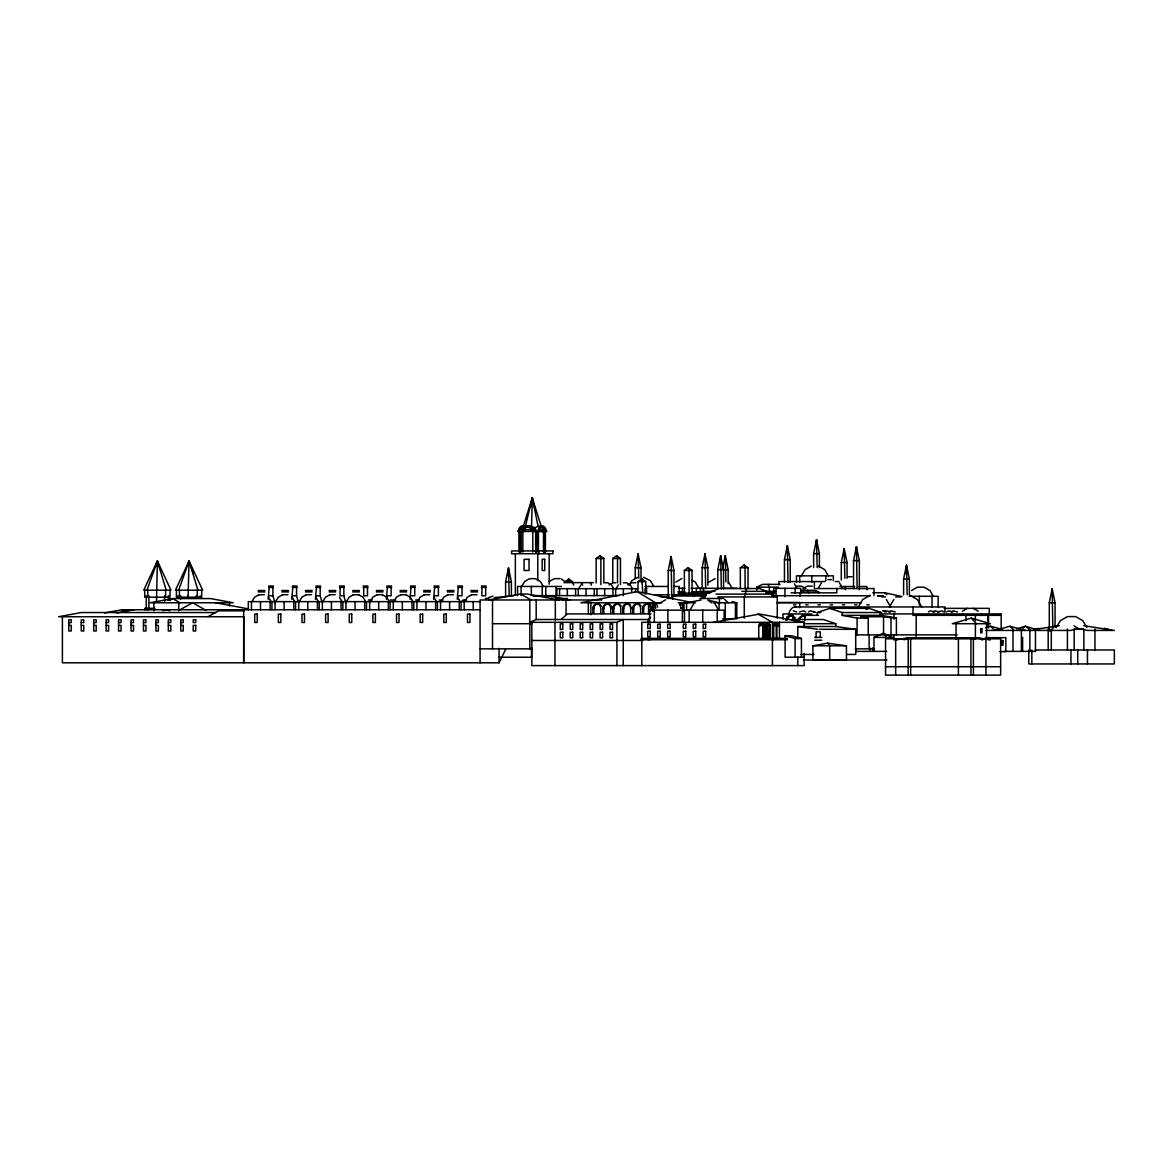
<?xml version="1.0" encoding="UTF-8"?>
<svg xmlns="http://www.w3.org/2000/svg" width="1173" height="1173" viewBox="0 0 1173 1173"><rect width="100%" height="100%" fill="white"/><g stroke="black" fill="none" stroke-linecap="round" stroke-linejoin="round"><path stroke-width="1.5" d="M532.806 552.014L532.806 531.398L537.777 531.398A11.349 5.147 89.9 0 1 546.647 531.413L541.677 531.413L543.51 531.413L543.51 552.014M535.665 552.014L535.665 531.398L536.985 531.398L536.985 552.014M536.105 552.014L536.105 531.398M538.436 552.014L538.436 531.398M544.096 552.014L544.536 531.413L544.536 552.014M544.961 552.014L544.961 531.413M545.416 552.014L545.416 531.413L517.88 531.472A11.349 5.147 90 0 1 523.187 526.047M672.701 599.124L672.701 595.62L706.205 595.635M531.428 531.398L532.263 497.88L541.237 526.384M159.807 567.908L157.358 561.046L143.736 590.195L170.979 590.195L157.358 561.046L156.493 601.969M193.34 573.054L189.058 561.046L175.437 590.195L202.68 590.195L189.058 561.046L188.061 597.189M508.158 574.843L508.496 567.864L511.384 581.823L511.384 595.781M637.951 557.336L638.112 553.847L641.001 567.805L641.001 578.289M670.927 559.99L671.088 556.501L673.976 570.459L673.976 596.646M704.841 557.292L705.002 553.803L707.891 567.761L707.891 585.224M720.427 560.929L720.677 555.694L723.565 569.653L723.565 588.861M725.031 560.958L725.281 555.723L728.154 569.682L728.154 583.655M787.098 550.943L787.347 545.709L790.235 559.668L790.235 582.351M816.335 543.158L816.511 539.668L819.399 553.641L819.399 567.6M843.842 555.562L844.179 548.583L847.067 562.541L847.067 578.245M856.275 550.152L856.437 546.647L859.325 560.621L859.325 589.784M906.069 573.788L906.494 565.063L909.368 579.037L909.368 594.74M1052.005 592.292L1052.166 588.802L1055.055 602.761L1055.055 627.188M762.553 638.376L763.168 623.391M776.878 638.376L776.922 625.077A2.786 1.261 -90 0 1 778.3 623.039A2.786 1.261 -90 0 1 779.415 625.81L776.922 625.81A2.786 2.493 -90 0 0 776.189 623.831M766.233 638.376L766.365 625.077L769.019 623.112M769.415 638.376L769.913 624.417M765.881 624.417L765.72 638.376M530.431 506.809L532.263 497.88L534.683 507.953M505.607 595.781L505.607 581.823L508.496 567.864L509.17 595.781M635.223 578.289L635.223 567.805L638.112 553.847L638.786 578.289M668.214 598.391L668.214 570.459L671.088 556.501L671.762 598.391M702.128 588.714L702.128 567.761L705.002 553.803L705.677 588.714M717.788 588.861L717.788 569.653L720.677 555.694L721.336 588.861M722.744 567.937L725.281 555.723L725.94 581.911M784.458 582.351L784.458 559.668L787.347 545.709L788.021 582.351M813.622 567.6L813.622 553.641L816.511 539.668L817.17 567.6M841.29 580.005L841.29 562.541L844.179 548.583L844.839 578.245M853.548 588.538L853.548 560.621L856.437 546.647L857.111 588.538M903.606 594.74L903.606 579.037L906.494 565.063L907.154 594.74M1051.507 630.678L1049.292 630.678L1049.292 602.761L1052.166 588.802L1052.841 628.933M524.214 531.398L532.263 497.88L538.114 526.384L534.961 527.659L528.568 525.812L524.302 527.307M268.162 599.271L269.16 587.409M291.798 599.271L292.795 587.409M315.434 599.271L316.431 587.409M386.357 599.271L387.354 587.409M409.993 599.271L410.99 587.409M433.629 599.271L434.626 587.409M457.265 599.271L458.262 587.409M746.424 588.538L744.738 596.925M155.789 566.192L157.358 561.046L166.229 590.195M187.489 566.192L189.058 561.046L197.929 590.195M523.891 527.381L523.275 526.442L532.263 497.88L532.351 501.458M567.952 581.823L568.832 579.037L572.688 581.823L564.99 581.823L568.832 579.037L569.726 581.823M523.363 529.873L522.85 531.472L521.017 531.472M146.977 590.195L157.358 561.046M178.663 590.195L189.058 561.046M62.404 616.734L62.404 662.804L499.082 662.804L505.944 648.669M769.385 623.391L768.77 638.376M801.482 575.84L805.074 569.667L811.305 566.09M251.975 601.632L254.526 597.248L258.969 594.726M275.611 601.632L278.177 597.248L282.605 594.726M299.247 601.632L301.813 597.248L306.241 594.726M322.883 601.632L325.449 597.248L329.877 594.726M346.519 601.632L349.085 597.248L353.528 594.726M370.155 601.632L372.721 597.248L377.163 594.726M393.805 601.632L396.357 597.248L400.799 594.726M417.441 601.632L419.993 597.248L424.435 594.726M441.077 601.632L443.643 597.248L448.071 594.726M464.713 601.632L467.279 597.248L471.707 594.726M521.706 586.456L524.595 581.515L529.61 578.656L535.387 578.656L540.401 581.515L543.29 586.456M578.714 588.685L580.914 584.931M616.089 588.685L618.288 584.931M629.314 585.004L631.866 580.65L637.745 577.307M689.959 610.151L693.8 603.567M818.124 588.538L821.423 582.893M858.372 606.954L862.698 599.564L870.19 595.298M889.486 606.954L893.797 599.564M1056.286 627.584L1060.377 620.62L1067.474 616.602L1075.656 616.602L1082.752 620.62L1086.843 627.584M521.721 530.005L522.176 529.507A9.941 8.856 -90 0 1 533.48 529.507M764.283 623.831L763.183 625.81L763.183 638.376M561.061 619.52L567.395 613.934L650.854 613.934M623.259 665.604L623.259 619.52L616.925 622.32L529.829 622.32L536.178 619.52L648.141 619.52L650.678 617.291M1022.665 628.332L1025.422 626.25L1039.278 630.429M596.148 582.966L596.148 558.539L599.99 555.738L603.831 558.539L603.831 582.966M612.775 582.966L612.775 558.539L616.617 555.738L620.473 558.539L620.473 584.711M638.024 592.116L638.024 581.632L641.866 578.846L645.722 581.632L645.722 593.861M684.358 594.902L684.358 570.459L688.199 567.673L692.055 570.459L692.055 594.902M740.339 588.699L740.339 567.761L744.195 564.961L748.037 567.761L748.037 588.699M538.114 526.384L540.46 525.988M675.677 582.116L681.909 578.553M708.932 582.116L715.222 578.553M488.628 597.57L492.895 596.192M549.257 581.515L554.272 578.656L560.049 578.656M609.124 584.931L612.922 582.776M627.804 584.931L631.602 582.776L635.986 582.776M658.962 603.567L665.721 599.77M802.977 588.611L807.259 586.163L812.229 586.163M762.802 623.112L760.016 625.81A2.786 1.261 -90 0 1 760.397 623.831M799.429 611.969L803.725 610.825L805.719 611.969M808.388 611.969L810.382 610.825L814.678 611.969M911.509 590.503L917.345 587.174L924.089 587.174L929.925 590.503L933.297 596.28M884.442 611.969L886.436 610.825L890.732 611.969M889.002 611.969L890.996 610.825L895.307 611.969M928.4 611.969L930.394 610.825L934.705 611.969M932.96 611.969L934.954 610.825L939.265 611.969M937.535 611.969L941.831 610.825L943.825 611.969M946.655 611.969L948.649 610.825L952.96 611.969M951.215 611.969L953.224 610.825L957.52 611.969M962.447 611.206L967.432 608.347M167.842 599.975L170.334 599.975M168.472 599.975L171.625 599.271L168.428 599.975L168.501 595.781M172.255 599.271L169.718 599.271M179.014 610.312L192.709 602.761L205.891 610.312M207.944 616.734L218.677 610.825L244.145 610.825M904.046 639.886L907.961 637.76L978.238 637.76L990.217 640.003M523.275 526.442L524.991 525.871M682.085 594.227L684.343 593.113M698.008 593.127L694.621 595.635M700.706 594.242L702.964 593.127M691.718 593.113L694.372 591.837M700.574 593.098L703.214 591.822M756.805 589.99L756.805 587.145L762.582 584.359L780.06 584.359M804.282 590.254L800.704 591.984L818.71 591.984L818.71 592.849M873.958 637.408L883.342 633.229L892.726 637.408L873.958 637.408L873.958 651.382M531.853 648.039L529.829 648.845L529.829 599.975M817.288 615.341L817.288 612.541L829.722 608.347L869.032 608.347L881.466 612.541L881.466 615.341L896.392 618.127L896.392 634.886M865.923 609.403L869.032 608.347M1035.187 629.388L1059.395 625.693M1083.72 625.693L1114.35 630.429L1087.459 630.429L1077.679 628.332L1070.964 630.429L985.907 630.429M1016.756 628.86L1025.422 626.25L1030.906 630.429M562.791 599.843L567.351 598.479L555.782 598.479M971.317 618.127L952.241 623.713L990.379 623.713L971.317 618.127L976.42 623.713M163.003 610.678L166.317 609.755L169.645 610.678M985.525 627.643L990.613 626.25L1002.475 629.505M1025.217 630.429L1009.953 626.25L994.704 630.429L990.613 626.25M1033.662 629.388L1038.56 628.332M691.337 602.336L637.203 591.603L580.855 602.761L661.704 602.761M895.981 640.003L907.961 637.76M172.666 598.582L150.129 602.761L233.236 602.761L210.7 598.582L172.666 598.582L179.982 602.761M104.617 612.966L121.948 609.755L480.065 609.755M116.816 612.966L134.147 609.755M488.76 599.975L520.68 594.037L527.161 594.037L559.081 599.975M713.551 622.32L759.679 614.051L804.135 622.32L804.135 627.672M812.933 645.795L827.595 643.171L846.451 645.795L846.451 659.754L812.933 659.754L812.933 645.795L846.451 645.795M658.038 602.761L650.531 602.761M462.265 600.855L465.828 600.488M485.402 598.509L488.965 598.142M494.302 597.614L513.877 595.62M545.328 530.005L539.331 529.507A9.941 4.516 89.9 0 1 545.093 529.507L543.847 529.507A9.941 4.516 89.9 0 0 538.73 528.524M533.935 530.005L521.545 529.507A9.941 8.856 -90 0 1 532.85 529.507L533.304 530.005M813.622 553.641L819.399 553.641M596.148 558.539L603.831 558.539M612.775 558.539L620.473 558.539M784.458 559.668L790.235 559.668M853.548 560.621L859.325 560.621M841.29 562.541L847.067 562.541M702.128 567.761L707.891 567.761M740.339 567.761L748.037 567.761M635.223 567.805L641.001 567.805M717.788 569.653L728.154 569.682M668.214 570.459L673.976 570.459M684.358 570.459L692.055 570.459M847.639 576.764L852.067 576.764M643.464 577.307L650.414 580.65L653.816 586.456M903.606 579.037L909.368 579.037M827.933 579.623L831.496 579.623M638.024 581.632L645.722 581.632M824.942 581.559L778.843 581.559L778.843 584.784M835.381 581.559L839.032 581.559M505.607 581.823L511.384 581.823M563.934 582.629L593.421 582.629M605.121 582.776L607.775 582.776L611.573 584.931L613.772 588.685M614.124 582.776L615.796 582.776M623.288 582.776L626.47 582.776L630.268 584.931L632.452 588.685M268.632 586.016L273.456 586.016M292.268 586.016L297.092 586.016M315.904 586.016L320.728 586.016M339.54 586.016L344.363 586.016M363.175 586.016L367.999 586.016M386.811 586.016L391.65 586.016M410.462 586.016L415.286 586.016M434.098 586.016L438.922 586.016M457.734 586.016L462.558 586.016M481.37 586.016L486.194 586.016M796.511 586.163L801.467 586.163L805.763 588.611M561.442 586.456L517.557 586.456L517.557 595.62M645.135 586.456L668.39 586.456M673.83 586.456L679.284 586.456L679.284 593.509M839.897 586.515L854.721 586.515M859.12 586.515L866.906 586.515L866.906 589.784M756.805 587.145L778.535 587.145M268.632 587.409L273.456 587.409M292.268 587.409L297.092 587.409M315.904 587.409L320.728 587.409M339.54 587.409L344.363 587.409M363.175 587.409L367.999 587.409M386.811 587.409L391.65 587.409M410.462 587.409L415.286 587.409M434.098 587.409L438.922 587.409M457.734 587.409L462.558 587.409M481.37 587.409L486.194 587.409M678.449 588.289L685.047 588.289M691.132 588.289L719.152 588.289M722.641 588.289L737.201 588.289M815.865 588.538L874.017 588.538L874.017 595.664M637.027 588.685L556.896 588.685L556.896 595.62M800.602 590.254L815.132 590.254L818.71 591.984M258.177 590.532L264.878 590.532M281.828 590.532L288.514 590.532M305.464 590.532L312.15 590.532M329.1 590.532L335.801 590.532M352.736 590.532L359.437 590.532M376.372 590.532L383.072 590.532M400.008 590.532L406.708 590.532M423.644 590.532L430.344 590.532M447.294 590.532L453.98 590.532M470.93 590.532L477.616 590.532M700.721 591.339L715.002 591.339M741.761 591.339L775.646 591.339M258.177 591.925L264.878 591.925M281.828 591.925L288.514 591.925M305.464 591.925L312.15 591.925M329.1 591.925L335.801 591.925M352.736 591.925L359.437 591.925M376.372 591.925L383.072 591.925M400.008 591.925L406.708 591.925M423.644 591.925L430.344 591.925M447.294 591.925L453.98 591.925M470.93 591.925L477.616 591.925M677.803 591.837L684.9 591.822M691.571 591.822L711.952 591.822M765.749 592.849L774.884 592.849M791.057 592.849L836.774 592.849L836.774 588.538M872.756 592.732L884.647 592.732L902.14 596.544M709.914 593.127L679.387 593.113L676.015 595.62M715.985 594.125L773.344 594.125L773.344 596.925M258.764 594.726L264.306 594.726M282.4 594.726L287.942 594.726M306.036 594.726L311.578 594.726M329.672 594.726L335.214 594.726M353.308 594.726L358.865 594.726M376.944 594.726L382.501 594.726M400.579 594.726L406.137 594.726M424.23 594.726L429.773 594.726M447.866 594.726L453.408 594.726M471.502 594.726L477.044 594.726M655.311 594.814L669.798 594.814M673.185 594.814L706.205 594.799M533.143 595.62L618.743 595.62M269.16 595.781L272.928 595.781L274.922 602.761M292.795 595.781L296.564 595.781L298.558 602.761M316.431 595.781L320.2 595.781L322.194 602.761M345.83 602.761L343.836 595.781L340.067 595.781L340.067 587.409M387.354 595.781L391.108 595.781L391.108 587.409M410.99 595.781L414.758 595.781L414.758 587.409M434.626 595.781L438.394 595.781L438.394 587.409M458.262 595.781L462.03 595.781L462.03 587.409M533.011 595.781L547.263 595.781L569.799 599.975M909.134 596.28L938.121 596.28L938.121 606.954M660.282 596.837L669.299 596.837M701.278 596.925L704.856 596.925M717.788 596.925L777.274 596.925L777.274 618.142M881.935 596.925L885.512 596.925M895.644 596.925L900.717 596.925M667.349 598.391L672.686 598.391M699.797 598.494L723.594 598.494M368.483 599.99L372.12 599.99M390.286 599.99L395.741 599.99M415.726 599.99L419.362 599.99M439.362 599.99L442.983 599.99M462.983 599.99L466.619 599.99M601.881 599.975L480.065 599.975L480.065 662.804M701.161 599.99L686.586 602.79L686.586 610.004M462.323 601.206L465.945 601.206M480.124 601.632L248.309 601.632L248.309 609.755M776.731 602.511L799.678 602.511L799.678 607.746M678.185 602.761L695.472 602.79M712.979 602.79L736.82 602.79L736.82 619.021M1049.292 602.761L1055.055 602.761M793.505 604.857L795.939 604.857M805.719 604.857L808.153 604.857M817.933 604.857L820.367 604.857M830.132 604.857L832.581 604.857M842.346 604.857L844.795 604.857M854.56 604.857L857.008 604.857M866.774 604.857L869.222 604.857M794.957 606.954L944.969 606.954L944.969 612.189M154.968 608.347L144.719 608.347L144.719 609.755M592.864 613.376L592.864 608.347L593.875 608.347A4.472 3.988 -90 0 1 601.309 606.118M602.819 613.376L602.819 608.347L603.831 608.347A4.472 3.988 90 0 1 610.62 605.195M602.819 608.347A4.472 3.988 90 0 1 606.793 603.89A4.472 3.988 90 0 1 610.781 608.347L611.793 608.347M612.761 613.376L612.761 608.347L613.787 608.347A4.472 3.988 90 0 1 621.206 606.118M622.716 613.376L622.716 608.347L623.728 608.347A4.472 3.988 90 0 1 630.531 605.195M622.716 608.347A4.472 3.988 90 0 1 626.705 603.89A4.472 3.988 90 0 1 630.678 608.347L631.704 608.347A4.472 3.988 90 0 0 631.558 607.203M632.672 613.376L632.672 608.347L633.684 608.347A4.472 3.988 90 0 1 641.118 606.118M642.628 613.376L642.628 608.347L643.64 608.347A4.472 3.988 90 0 1 650.443 605.195M944.133 608.347L989.264 608.347L989.264 613.699M793.256 610.825L796.76 611.969M882.653 610.825L884.339 610.825M813.901 612.218L815.382 612.218M215.553 612.541L81.186 612.541L58.65 616.734L243.764 616.734L243.691 662.804L243.691 609.755M817.288 612.541L820.851 612.541M829.722 608.347L842.17 612.541L881.466 612.541M811.921 613.934L782.963 613.934L782.963 619.168M879.779 613.934L1001.17 613.934L1001.17 629.652M788.315 615.341L793.065 615.341M802.215 615.341L818.563 615.341M842.17 612.541L842.17 615.341L881.466 615.341M896.392 618.127L883.548 616.734L860.762 616.734L868.225 618.127L868.225 634.886M842.17 615.341L857.096 618.127L868.225 618.127M722.553 618.889L733.301 618.889M804.135 622.32L641.807 622.32L641.807 638.376M68.811 622.599L71.304 622.599L71.304 619.813L68.811 619.813L68.811 630.986L71.304 630.986L71.304 625.4L68.811 625.4M81.26 622.599L83.738 622.599L83.738 619.813L81.26 619.813L81.26 630.986L83.738 630.986L83.738 625.4L81.26 625.4M93.693 622.599L96.186 622.599L96.186 619.813L93.693 619.813L93.693 630.986L96.186 630.986L96.186 625.4L93.693 625.4M106.142 622.599L108.62 622.599L108.62 619.813L106.142 619.813L106.142 630.986L108.62 630.986L108.62 625.4L106.142 625.4M118.576 622.599L121.068 622.599L121.068 619.813L118.576 619.813L118.576 630.986L121.068 630.986L121.068 625.4L118.576 625.4M131.024 622.599L133.502 622.599L133.502 619.813L131.024 619.813L131.024 630.986L133.502 630.986L133.502 625.4L131.024 625.4M143.458 622.599L145.951 622.599L145.951 619.813L143.458 619.813L143.458 630.986L145.951 630.986L145.951 625.4L143.458 625.4M155.906 622.599L158.384 622.599L158.384 619.813L155.906 619.813L155.906 630.986L158.384 630.986L158.384 625.4L155.906 625.4M168.34 622.599L170.833 622.599L170.833 619.813L168.34 619.813L168.34 630.986L170.833 630.986L170.833 625.4L168.34 625.4M180.789 622.599L183.267 622.599L183.267 619.813L180.789 619.813L180.789 630.986L183.267 630.986L183.267 625.4L180.789 625.4M492.513 623.713L531.853 623.713M760.573 623.523L761.658 623.523M804.135 623.713L835.821 623.713L835.821 626.499L855.733 629.3L855.733 654.431L846.671 654.431M767.23 624.754L768.872 624.754M773.447 624.754L776.13 624.754M758.755 638.376L758.755 625.81L763.227 625.077A2.786 1.261 -90 0 1 763.359 624.417M764.972 638.376L764.972 625.81L766.233 625.81M766.438 623.831L767.538 625.81L769.415 625.81M773.623 625.077L776.233 625.81L776.233 638.376M797.787 638.376L797.787 626.499L835.821 626.499M819.516 629.3L855.733 629.3M855.322 634.886L883.548 634.886L883.548 616.734M885.043 634.886L957.065 634.886M804.135 657.217L785.118 657.217L785.118 635.722L791.467 635.722L801.423 638.508L801.423 657.217M814.692 637.408L821.687 637.408M985.32 637.672L1005.833 637.672L1005.833 651.631L999.792 651.631M787.42 638.376L641.176 638.376L641.176 639.769L787.42 639.769M796.394 638.376L799.986 638.376M785.118 635.722L795.074 638.508L801.423 638.508M647.745 639.593L650.238 639.593M814.692 640.209L821.687 640.209M531.853 640.473L642.819 640.473M480.065 648.845L532.219 648.845M855.322 648.845L874.618 648.845M1035.216 649.974L1114.35 649.974L1114.35 663.947L1028.78 663.947L1028.78 649.974M855.953 651.382L886.759 651.382M1003.985 651.382L1035.466 651.382L1035.466 630.429M800.968 654.431L814.077 654.431M498.584 657.217L531.75 657.217M803.402 660.018L886.92 660.018M885.556 666.733L1000.642 666.733M537.777 531.398L546.647 531.413M672.701 595.62L705.633 595.649M771.511 595.708L870.322 595.781M683.668 602.614L687.334 602.614M776.995 602.687L861.173 602.761M797.787 626.499L817.698 629.3M215.524 602.761L248.471 608.89M731.996 601.588L736.82 602.79M1104.57 628.332L1111.593 630.429M835.821 623.713L823.387 619.52L791.687 619.52L799.473 622.145M773.344 594.125L759.635 588.538L718.917 588.538L705.193 594.125L705.193 596.925M696.806 591.822L699.46 593.098M698.199 593.113L700.457 594.227M693.243 593.113L696.63 594.784M978.238 637.76L982.475 640.062M973.209 608.347L978.194 611.206M909.94 595.298L917.418 599.564L921.743 606.954M884.178 610.825L886.348 611.969M724.65 599.33L728.14 602.79M405.917 594.726L410.359 597.248L412.925 601.632M382.281 594.726L386.723 597.248L389.289 601.632M358.645 594.726L363.087 597.248L365.639 601.632M818.505 566.09L824.736 569.667L828.329 575.84M757.993 614.051L772.435 622.32L772.435 638.376M692.217 580.342L695.34 582.116L698.932 588.289M520.68 594.037L531.061 599.975M121.948 609.755L124.881 611.426M637.203 591.603L654.783 602.336M1074.013 625.825L1077.679 628.332M561.442 579.037L565.283 581.823M711.468 602.79L707.803 599.99L719.064 602.79L719.064 610.004M884.647 592.732L886.861 594.828M775.822 623.831L776.922 625.81M1009.953 626.25L1014.044 630.429M827.595 643.171L829.678 645.795L829.678 659.754M883.342 633.229L886.392 637.408M691.469 593.113L692.554 595.62M534.961 527.659L536.53 531.398L536.53 552.014M886.319 599.564L890.644 606.954M839.472 582.893L842.786 588.538M714.797 603.567L718.638 610.151M457.631 597.248L460.197 601.632M433.995 597.248L436.561 601.632M339.452 597.248L342.003 601.632M315.801 597.248L318.367 601.632M292.165 597.248L294.731 601.632M268.529 597.248L271.095 601.632M794.385 583.831L797.01 588.333M728.58 582.116L732.187 588.289M807.698 590.254L808.52 592.849M768.08 584.359L769.4 587.145L769.4 592.849M590.254 582.629L591.441 585.18M581.412 582.629L582.6 585.18M572.571 582.629L573.758 585.18M744.195 564.961L745.075 567.761L745.075 588.699M688.199 567.673L689.094 570.459L689.094 594.902M641.866 578.846L642.76 592.116M616.617 555.738L617.511 558.539L617.511 582.966M599.99 555.738L600.884 558.539L600.884 584.711M776.233 625.81L776.071 624.417A2.786 1.261 -90 0 0 774.341 623.391L774.077 623.831A2.786 1.261 -90 0 0 773.711 625.81M762.553 625.81L762.391 624.417A2.786 1.261 -90 0 0 761.922 623.391M1094.937 629.036L1094.937 649.974M1087.459 649.974L1087.459 663.947M1083.867 649.974L1083.867 629.036L1074.189 629.036L1074.189 649.974M1077.723 649.974L1077.723 663.947M1070.964 649.974L1070.964 663.947M1067.415 629.036L1067.415 649.974M1051.301 629.036L1051.301 649.974M1048.193 629.036L1048.193 649.974M1031.829 649.974L1031.829 663.947M1029.879 630.429L1029.879 651.382M1022.621 637.408L1022.621 651.382M1021.404 630.429L1021.404 651.382M1013.017 630.429L1013.017 651.382M1000.584 613.934L1000.584 615.341L913.019 615.341L913.019 606.954M988.502 615.341L988.502 627.775M988.018 615.341L988.018 627.775M986.566 623.713L986.566 639.417M985.95 638.816L985.95 675.12M981.566 613.934L981.566 615.341M975.35 615.341L975.35 620.664M975.393 623.713L975.393 639.417M973.399 638.816L973.399 675.12M970.951 638.816L970.951 675.12M965.951 615.341L965.951 620.664M962.784 613.934L962.784 615.341M958.4 638.816L958.4 675.12M956.054 623.713L956.054 639.417M932.051 596.28L932.051 606.954M919.339 596.28L919.339 605.18M916.186 615.341L916.186 638.376M910.644 638.816L910.644 675.12M908.195 638.816L908.195 675.12M895.659 638.816L895.659 675.12M894.002 613.934L894.002 619.168M894.002 634.886L894.002 640.121M891.011 618.127L891.011 634.886M872.683 647.848L872.683 651.382M870.263 648.024L870.263 651.382M869.12 634.886L869.12 648.845M857.096 618.127L857.096 634.886M845.381 586.515L845.381 589.784M833.358 580.738L833.358 575.84L796.467 575.84L796.467 582.38M825.763 575.84L825.763 580.738M820.279 637.408L820.279 631.822L816.1 631.822L816.1 637.408M814.37 581.559L814.37 588.538M811.819 575.84L811.819 582.38M804.839 615.341L804.839 620.722M804.135 653.39L804.135 665.604L531.853 665.604L531.853 622.32M800.675 593.347L800.675 588.333L773.74 588.333L773.74 596.69M800.103 592.849L800.103 596.383M799.678 575.84L799.678 582.38M797.787 656.997L797.787 665.604M795.133 588.333L795.133 593.347M795.074 638.508L795.074 657.217M793.065 617.115L793.065 620.664M786.731 616.91L786.731 620.048M784.957 588.333L784.957 596.69M779.415 622.32L779.415 638.376M776.101 588.333L776.101 596.69M773.755 625.81L773.711 638.376M773.051 638.376L773.051 639.769M772.435 639.769L772.435 665.604M769.943 638.376L769.943 625.81A2.786 2.493 -90 0 0 767.465 623.01A2.786 2.493 -90 0 0 764.972 625.81M767.538 625.81L767.538 638.376M763.726 638.376L763.726 625.81A2.786 2.493 -90 0 0 761.233 623.01A2.786 2.493 -90 0 0 758.755 625.81M744.269 596.925L744.269 618.142M735.427 602.79L735.427 619.021M725.295 602.79L725.295 620.825M724.122 620.576L724.122 610.151L649.622 610.151L649.622 622.32M719.46 598.494L719.46 603.978M717.216 610.151L717.216 622.32M703.536 588.289L703.536 593.201M702.73 610.151L702.73 622.32M700.31 588.289L700.31 593.201M696.366 588.289L696.366 593.201M689.167 610.151L689.167 622.32M684.46 610.151L684.46 622.32M684.02 602.761L684.02 611.338M683.009 602.761L683.009 609.843M682.422 588.289L682.422 593.201M682.378 610.151L682.378 622.32M667.892 610.151L667.892 622.32M654.329 610.151L654.329 622.32M653.596 602.761L653.596 611.338M652.584 602.761L652.584 611.338M650.59 602.761L650.59 611.338M648.552 602.761L648.552 613.728M648.141 619.52L648.141 623.01M646.572 586.456L646.572 593.509M645.106 588.685L645.106 593.89M643.64 608.347L643.64 613.376M641.807 639.769L641.807 665.604M640.634 613.376L640.634 608.347A4.472 3.988 90 0 0 636.66 603.89A4.472 3.988 90 0 0 632.672 608.347M635.59 588.685L635.59 592.16M633.684 608.347L633.684 613.376M631.646 588.685L631.646 592.16M630.678 608.347L630.678 613.376M623.728 608.347L623.728 613.376M623.376 588.685L623.376 595.62M620.737 613.376L620.737 608.347A4.472 3.988 90 0 0 616.749 603.89A4.472 3.988 90 0 0 612.761 608.347M616.925 622.32L616.925 665.604M615.649 588.685L615.649 595.62M613.787 608.347L613.787 613.376M612.951 588.685L612.951 595.62M610.781 608.347L610.781 613.376M604.696 588.685L604.696 595.62M603.831 608.347L603.831 613.376M600.825 613.376L600.825 608.347A4.472 3.988 -90 0 0 596.837 603.89A4.472 3.988 -90 0 0 592.864 608.347M596.954 588.685L596.954 595.62M594.271 588.685L594.271 595.62M593.875 608.347L593.875 613.376M590.869 602.761L590.869 614.769M588.333 602.761L588.333 613.728M586.016 588.685L586.016 595.62M578.274 588.685L578.274 595.62M575.591 588.685L575.591 595.62M567.321 588.685L567.321 595.62M566.046 599.975L566.046 614.579M559.58 588.685L559.58 595.62M555.987 586.456L555.987 595.62M555.328 599.975L555.328 620.062M554.961 622.32L554.961 665.604M549.169 553.744L549.169 584.169M545.768 586.456L545.768 595.62M542.234 586.456L542.234 595.62M538.979 550.943L538.979 553.744M537.762 553.744L537.762 580.591M536.178 599.975L536.178 619.52M531.501 648.141L531.501 657.217M531.325 586.456L531.325 595.62M522.85 531.398L522.85 552.014M521.017 531.398L521.017 552.014M521.105 586.456L521.105 595.62M520.431 531.398L520.431 552.014M519.991 531.398L519.991 552.014M519.566 531.398L519.566 552.014M519.111 531.398L519.111 552.014M515.358 553.744L515.358 594.916M499.082 648.332L499.082 662.804M492.513 599.975L492.513 648.845M485.666 587.409L485.666 595.781L481.898 595.781L481.898 587.409M473.232 601.632L473.232 609.755M464.185 601.632L464.185 609.755M461.048 601.632L461.048 609.755M459.244 601.632L459.244 609.755M449.596 601.632L449.596 609.755M440.549 601.632L440.549 609.755M437.412 601.632L437.412 609.755M435.608 601.632L435.608 609.755M425.96 601.632L425.96 609.755M416.914 601.632L416.914 609.755M413.776 601.632L413.776 609.755M411.972 601.632L411.972 609.755M402.324 601.632L402.324 609.755M393.278 601.632L393.278 609.755M390.14 601.632L390.14 609.755M388.336 601.632L388.336 609.755M378.688 601.632L378.688 609.755M369.642 601.632L369.642 609.755M367.472 587.409L367.472 595.781L363.703 595.781L363.703 587.409M366.504 601.632L366.504 609.755M364.7 601.632L364.7 609.755M355.038 601.632L355.038 609.755M345.991 601.632L345.991 609.755M343.836 587.409L343.836 595.781M342.853 601.632L342.853 609.755M341.064 601.632L341.064 609.755M331.402 601.632L331.402 609.755M322.355 601.632L322.355 609.755M320.2 587.409L320.2 595.781M319.217 601.632L319.217 609.755M317.428 601.632L317.428 609.755M307.766 601.632L307.766 609.755M298.719 601.632L298.719 609.755M296.564 587.409L296.564 595.781M295.581 601.632L295.581 609.755M293.778 601.632L293.778 609.755M284.13 601.632L284.13 609.755M275.083 601.632L275.083 609.755M272.928 587.409L272.928 595.781M271.945 601.632L271.945 609.755M270.142 601.632L270.142 609.755M260.494 601.632L260.494 609.755M251.447 601.632L251.447 609.755M229.468 602.761L229.468 605.957M201.697 590.195L201.697 597.189L176.419 597.189L176.419 590.195M200.187 595.781L200.187 597.189M197.299 590.195L197.299 597.189M196.316 595.781L196.316 597.189M188.179 595.781L188.179 597.189M180.569 595.781L180.569 599.271M179.41 590.195L179.41 597.189M178.765 602.761L178.765 610.752M177.915 595.781L177.915 597.189M170.012 590.195L170.012 597.189L144.719 597.189L144.719 590.195M165.598 590.195L165.598 597.189M164.616 595.781L164.616 601.368M153.883 602.761L153.883 610.752M148.868 595.781L148.868 609.755M147.725 590.195L147.725 597.189M147.725 608.347L147.725 609.755M146.229 595.781L146.229 609.755M785.631 620.165A5.586 4.971 90 0 1 795.235 620.165M798.065 620.165A5.586 4.971 90 0 1 805.367 616.778M788.608 613.934A17.448 7.918 90 0 1 796.174 607.159M799.341 620.165A5.586 4.971 90 0 1 805.426 616.221M786.892 620.165A5.586 4.971 90 0 1 795.221 617.672M765.558 624.417A2.786 1.261 -90 0 1 765.72 625.81A2.786 2.493 -90 0 1 766.057 624.417M679.519 604.036A4.472 2.023 -90 0 1 680.751 606.118M642.628 608.347A4.472 3.988 90 0 1 646.602 603.89A4.472 3.988 90 0 1 650.59 608.347L651.601 608.347A4.472 3.988 90 0 0 651.47 607.203M611.265 606.118A4.472 3.988 90 0 1 611.661 607.203M654.153 604.036A4.472 2.023 -90 0 1 655.663 608.347M653.596 608.347A4.472 2.023 -90 0 1 655.355 603.919A4.472 2.023 -90 0 1 657.584 607.203M679.548 605.195A4.472 2.023 -90 0 1 681.748 604.227A4.472 2.023 -90 0 1 683.009 608.347M519.434 529.58A9.941 4.516 90 0 1 520.064 528.598M518.481 531.398A11.349 10.102 -90 0 1 535.9 531.398M552.923 550.943L511.604 550.943L511.604 553.744L552.923 553.744L552.923 550.943M529.052 559.33L524.067 559.33L524.067 570.489L529.052 570.489L529.052 559.33M544.727 559.33L542.19 559.33L542.19 570.489L544.727 570.489L544.727 559.33M883.005 595.781L877.565 595.781L882.99 595.781M257.195 614.109L254.717 614.109L254.717 622.482L257.195 622.482L257.195 614.109M280.831 614.109L278.353 614.109L278.353 622.482L280.831 622.482L280.831 614.109M304.481 614.109L301.989 614.109L301.989 622.482L304.481 622.482L304.481 614.109M328.117 614.109L325.625 614.109L325.625 622.482L328.117 622.482L328.117 614.109M351.753 614.109L349.261 614.109L349.261 622.482L351.753 622.482L351.753 614.109M375.389 614.109L372.897 614.109L372.897 622.482L375.389 622.482L375.389 614.109M399.025 614.109L396.533 614.109L396.533 622.482L399.025 622.482L399.025 614.109M422.661 614.109L420.183 614.109L420.183 622.482L422.661 622.482L422.661 614.109M446.297 614.109L443.819 614.109L443.819 622.482L446.297 622.482L446.297 614.109M469.948 614.109L467.455 614.109L467.455 622.482L469.948 622.482L469.948 614.109M195.715 619.813L193.222 619.813L193.222 622.599L195.715 622.599L195.715 619.813M562.791 623.875L560.298 623.875L560.298 629.461L562.791 629.461L562.791 623.875M572.747 623.875L570.254 623.875L570.254 629.461L572.747 629.461L572.747 623.875M582.688 623.875L580.21 623.875L580.21 629.461L582.688 629.461L582.688 623.875M592.644 623.875L590.151 623.875L590.151 629.461L592.644 629.461L592.644 623.875M602.599 623.875L600.107 623.875L600.107 629.461L602.599 629.461L602.599 623.875M612.555 623.875L610.063 623.875L610.063 629.461L612.555 629.461L612.555 623.875M650.238 624.227L647.745 624.227L647.745 628.42L650.238 628.42L650.238 624.227M660.194 624.227L657.701 624.227L657.701 628.42L660.194 628.42L660.194 624.227M670.15 624.227L667.657 624.227L667.657 628.42L670.15 628.42L670.15 624.227M685.765 624.227L683.287 624.227L683.287 628.42L685.765 628.42L685.765 624.227M695.721 624.227L693.228 624.227L693.228 628.42L695.721 628.42L695.721 624.227M705.677 624.227L703.184 624.227L703.184 628.42L705.677 628.42L705.677 624.227M195.715 625.4L193.222 625.4L193.222 630.986L195.715 630.986L195.715 625.4M981.977 628.625L980.687 628.625L980.687 632.79L981.977 632.79L981.977 628.625M650.238 631.206L647.745 631.206L647.745 636.792L650.238 636.792L650.238 631.206M660.194 631.206L657.701 631.206L657.701 636.792L660.194 636.792L660.194 631.206M670.15 631.206L667.657 631.206L667.657 636.792L670.15 636.792L670.15 631.206M685.765 631.206L683.287 631.206L683.287 636.792L685.765 636.792L685.765 631.206M695.721 631.206L693.228 631.206L693.228 636.792L695.721 636.792L695.721 631.206M705.677 631.206L703.184 631.206L703.184 636.792L705.677 636.792L705.677 631.206M562.791 632.262L560.298 632.262L560.298 637.848L562.791 637.848L562.791 632.262M572.747 632.262L570.254 632.262L570.254 637.848L572.747 637.848L572.747 632.262M582.688 632.262L580.21 632.262L580.21 637.848L582.688 637.848L582.688 632.262M592.644 632.262L590.151 632.262L590.151 637.848L592.644 637.848L592.644 632.262M602.599 632.262L600.107 632.262L600.107 637.848L602.599 637.848L602.599 632.262M612.555 632.262L610.063 632.262L610.063 637.848L612.555 637.848L612.555 632.262M1000.642 638.816L885.556 638.816L885.556 675.12L1000.642 675.12L1000.642 638.816M1003.047 640.59L1001.639 640.59L1001.639 645.15L1003.047 645.15L1003.047 640.59M681.014 608.347A4.472 3.988 90 0 0 680.883 607.203A4.472 2.023 -90 0 1 681.014 608.347"/></g></svg>
